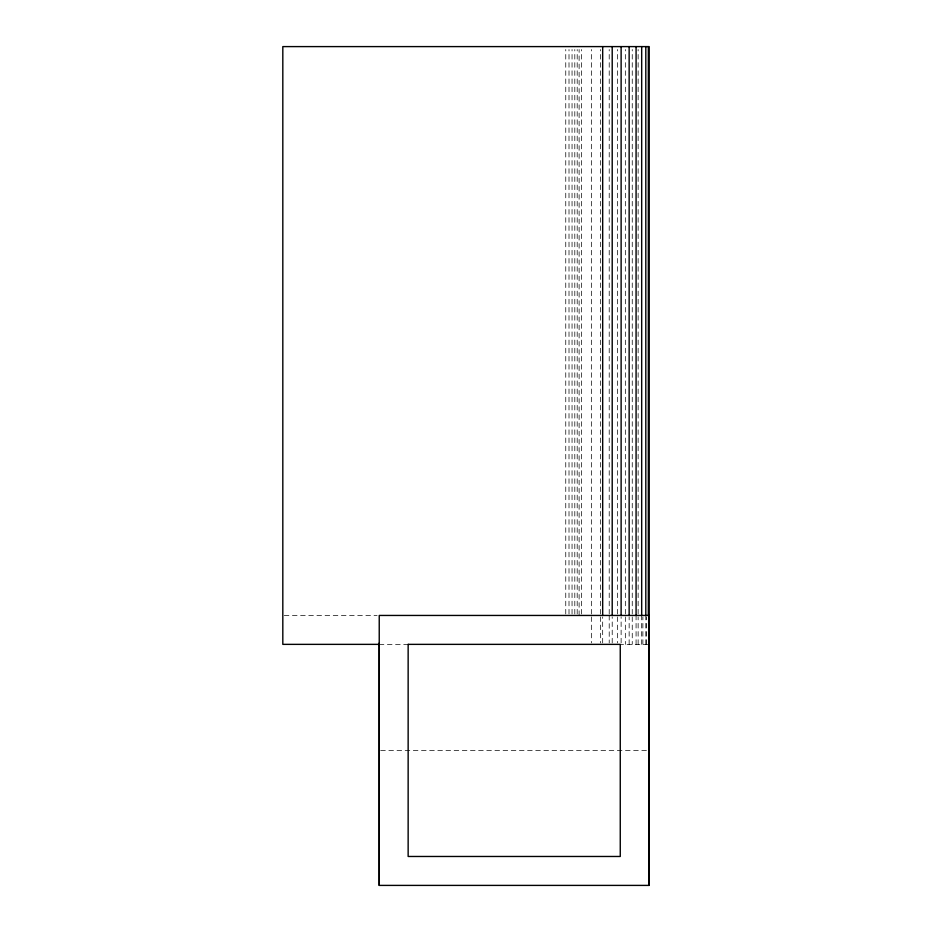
<?xml version="1.0" encoding="UTF-8"?>
<svg xmlns="http://www.w3.org/2000/svg" width="932" height="932" viewBox="0 0 932 932"><rect width="100%" height="100%" fill="white"/><g stroke="black" fill="none" stroke-linecap="round" stroke-linejoin="round"><path stroke-width="0.7" stroke-dasharray="4.66 3.5" d="M565.759 613.99L565.759 49.513M569.009 613.99L569.009 49.513M572.05 613.99L572.05 49.513M574.811 613.99L574.811 49.513M577.188 613.99L577.188 49.513M579.11 615.446L579.11 49.513M581.405 613.99L581.405 49.513M591.342 613.99L591.342 49.513M600.383 613.99L600.383 49.513M602.678 642.917L602.678 616.891M609.213 613.99L609.213 49.513M612.207 642.917L612.207 616.891M617.601 613.99L617.601 49.513M621.12 642.917L621.12 616.891M625.337 613.99L625.337 49.513M629.147 644.362L629.147 616.891M632.246 613.99L632.246 49.513M636.078 644.362L636.078 615.446M638.14 644.362L638.14 616.891M638.14 613.99L638.14 49.513M641.682 644.362L641.682 615.446M642.882 644.362L642.882 616.891M645.806 644.362L645.806 615.446M646.354 644.362L646.354 616.891M284.26 615.446L377.134 615.446M379.231 644.362L406.876 644.362M618.895 644.362L649.185 644.362M380.675 750.423L647.74 750.423M632.246 616.891L632.246 644.362M625.337 616.891L625.337 644.362M617.601 616.891L617.601 642.917M609.213 615.446L609.213 642.917M600.383 616.891L600.383 642.917M591.342 616.891L591.342 642.917"/><path stroke-width="1.4" d="M379.231 885.4L379.231 615.446L649.185 615.446L649.185 885.4L379.231 885.4L379.231 643.022M602.678 615.446L602.678 46.6M612.207 615.446L612.207 46.6M621.12 615.446L621.12 46.6M629.147 615.446L629.147 46.6M636.078 615.446L636.078 46.6M641.682 615.446L641.682 46.6M645.806 615.446L645.806 46.6M648.334 615.446L648.334 46.6M649.185 885.4L649.185 46.6L282.815 46.6L282.815 644.362L379.231 644.362M408.146 644.362L408.146 856.473L620.258 856.473L620.258 644.362L408.146 644.362"/></g></svg>
